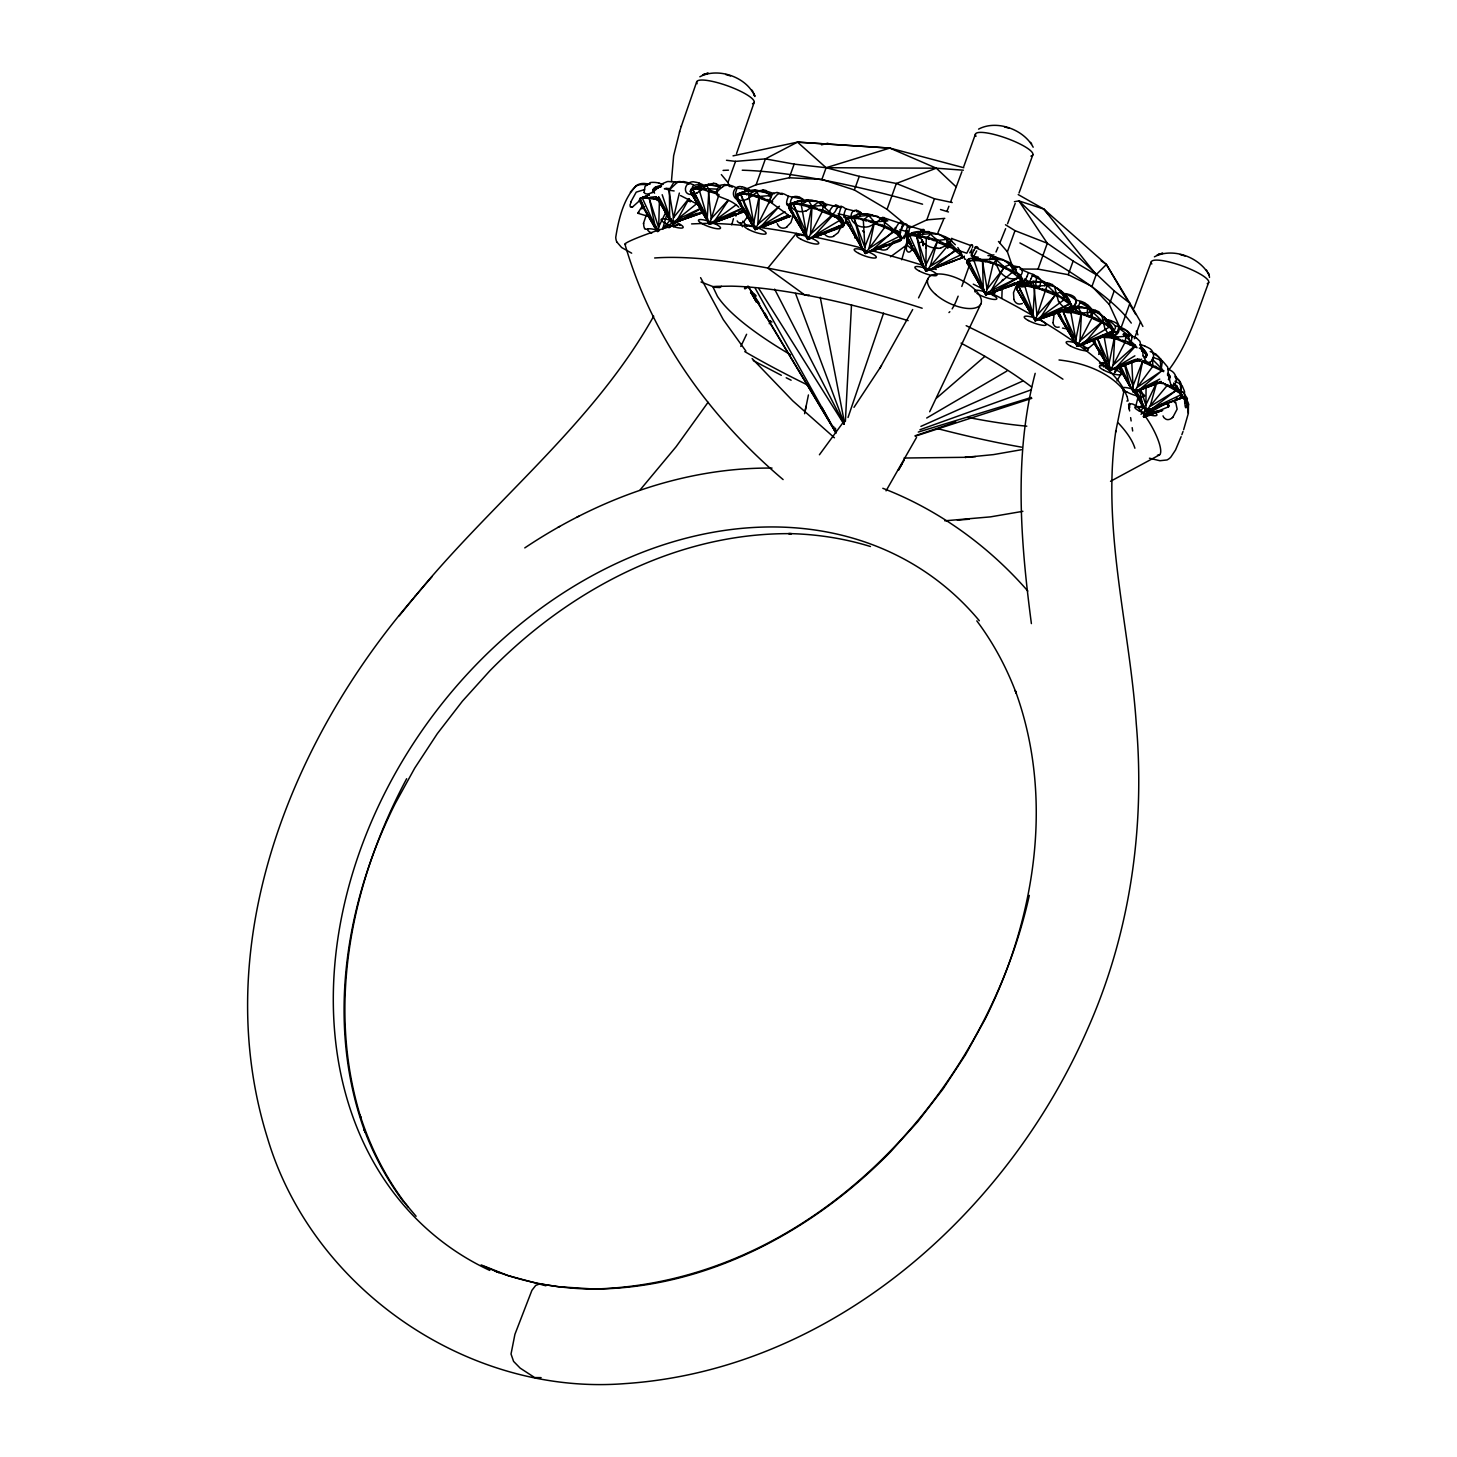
<?xml version="1.0" encoding="UTF-8"?>
<svg xmlns="http://www.w3.org/2000/svg" width="1457" height="1457" viewBox="0 0 1457 1457"><rect width="100%" height="100%" fill="white"/><g stroke="black" fill="none" stroke-linecap="round" stroke-linejoin="round"><path stroke-width="1.5" d="M639.477 200.338L640.333 198.279L649.403 194.856L640.06 198.462L642.792 204.508L639.641 200.939L640.333 198.279M657.763 231.736L642.573 198.626L643.156 197.005L659.456 199.299L658.582 231.335M1146.058 387.435L1145.894 411.129L1181.791 397.87L1181.299 393.263L1173.705 383.045M1184.668 402.205L1184.523 391.35L1182.192 385.85A16.847 15.717 -14.9 0 0 1178.695 383.136M671.477 180.868L673.644 155.68L679.691 131.494M923.01 244.849L923.137 245.687M962.44 256.25L960.036 258.763M1188.329 413.296L1188.457 404.7M859.32 241.953L861.67 247.872L846.226 220.99L846.626 218.75L848.812 217.22L872.324 215.035L887.823 220.881L874.51 221.919L854.913 217.148L854.312 218.769L861.706 246.87L865.239 253.427L899.042 241.461L901.227 239.913L901.628 237.673L897.639 231.08L899.88 234.777L899.279 236.398L865.239 253.427L845.989 220.644L846.626 218.75M1040.589 281.747C1039.988 292.912 1033.705 287.302 1036.473 279.143A10.764 5.282 -64.1 0 0 1036.127 277.304L1034.525 275.063A40.596 20.143 -62.8 0 0 1031.046 273.716L1020.537 269.326M1169.552 377.308L1167.549 375.105L1168.132 373.484L1169.88 376.38L1168.368 379.53M908.44 238.274L908.294 240.532M1176.127 398.216L1178.695 399.309L1182.21 395.375M951.913 238.402L948.052 244.703L940.639 248M1001.833 298.357L1002.216 287.193M772.01 194.455L755.254 189.774L759.37 196.422L757.859 224.342L755.09 229.55L736.24 198.116C741.067 187.589 763.432 200.902 772.301 202.505L772.647 201.576M788.656 206.074L789.749 203.853L798.709 200.793L805.411 201.485L807.888 199.664L812.023 206.311L810.511 234.231L807.743 239.44L788.874 207.987C792.171 198.607 809.436 208.588 817.013 209.207C824.899 214.015 842.838 216.401 843.075 226.837L807.743 239.44L788.874 207.987L789.457 206.366C799.857 196.804 814.918 199.299 826.483 205.055M1113.64 331.304L1112.547 333.562L1109.742 334.054L1110.07 333.107C1112.11 333.307 1114.587 331.65 1113.403 329.409C1106.664 315.44 1092.222 307.973 1077.342 306.407L1081.495 313.055L1079.965 340.956L1077.197 346.165L1058.347 314.73L1058.274 312.344M1111.545 332.997L1114.714 337.168L1113.184 365.088L1110.398 370.278L1092.677 340.738L1110.398 370.278L1141.687 359.169M744.891 211.192L743.525 210.664L742.943 212.285L709.486 224.178L691.911 194.364C686.01 186.041 702.493 186.277 706.59 185.057L708.922 189.72L707.282 217.603L709.486 224.178L745.365 210.828M1016.003 287.794L1031.265 314.53L1018.534 286.118L1019.117 284.497L1032.339 281.638L1034.707 286.319L1033.049 314.202L1035.253 320.777L1068.709 308.866L1071.132 307.409L1071.095 305.296L1060.095 297.155L1039.533 288.941L1027.13 286.1L1016.931 286.282L1016.494 288.759L1035.253 320.777L1070.913 307.063C1071.478 294.715 1053.466 284.461 1042.32 282.075C1038.094 281.984 1014.036 279.835 1017.332 288.759L1017.004 289.706M1105.517 365.124L1106.264 360.644M1180.68 388.509L1180.206 382.699A10.782 10.235 -32.6 0 0 1179.168 380.35L1175.799 376.835A41.634 39.412 -29.1 0 0 1174.998 376.216M1180.625 389.729L1180.698 392.37M845.37 421.528L851.507 304.768M792.899 216.364L790.896 222.539L786.871 226.727M643.357 223.704L646.38 214.798M854.53 234.777L855.095 238.147L857.499 237.837M1077.524 342.759L1077.197 346.165L1112.547 333.562L1113.13 331.941L1103.732 316.861M755.436 226.145L755.09 229.55L791.024 216.11M1060.751 310.359L1077.251 307.482L1086.831 308.174L1092.805 312.144L1091.694 318.427L1079.965 340.956L1105.663 318.737L1109.542 325.658L1113.403 329.409L1112.82 331.03L1084.154 343.998L1108.158 334.454L1077.197 346.165L1058.347 314.73L1058.474 312.672L1058.128 313.619M1131.962 337.296C1128.665 356.929 1131.634 332.925 1126.006 336.276L1124.913 342.541L1113.184 365.088L1135.331 345.345L1123.019 334.29M770.334 198.626L770.68 195.529L764.725 191.559C756.183 191.796 741.631 188.973 736.022 196.203M826.647 205.656L823.332 205.401L822.222 211.684L810.511 234.231L832.657 214.489L817.359 201.448C808.872 201.303 795.176 199.5 789.166 205.473L803.9 232.993L793.555 204.581L794.138 202.96L798.709 200.793M1132.253 388.363L1145.894 411.129L1152.742 408.233L1175.617 390.84L1176.637 385.686L1173.941 383.756M978.048 257.015L968.796 258.763L966.574 262.424L985.806 294.842L1020.155 282.713L1022.377 279.07L1019.408 274.189L1022.249 280.054L1016.403 282.785M1168.805 406.248L1167.276 403.152L1168.459 407.195L1168.933 405.265M654.575 193.162C649.786 189.064 657.781 185.13 661.587 185.804M907.857 238.511L901.737 259.783M908.531 234.267L909.569 227.911L926.834 219.88L944.773 218.368M808.435 394.956L804.592 413.715M854.913 217.148L857.372 214.325L867.115 213.76L874.51 221.919L868.973 248.637L865.239 253.427L863.345 220.408L868.645 215.49L877.515 216.292L899.88 234.777M1163.924 370.734L1142.798 360.626L1137.243 387.343L1133.51 392.133L1118.721 367.128M805.011 411.584L806.085 406.212M758.787 198.043L753.688 223.103L755.09 229.55L781.972 219.315M811.44 207.932L806.34 232.974L807.743 239.44L838.686 227.729C846.936 228.057 844.332 218.951 838.795 215.581M1060.496 311.07L1066.706 311.051L1080.912 314.676L1075.794 339.718L1077.197 346.165L1108.959 327.279L1109.542 325.658L1102.129 321.232L1092.805 312.144L1081.495 313.055L1063.574 309.685L1062.991 311.306L1073.354 339.718L1058.62 312.199L1059.203 310.578M1101.929 335.565L1114.131 338.789L1108.996 363.831L1110.398 370.278L1114.915 368.129M907.82 243.465C902.903 252.316 911.736 256.541 912.683 245.486M971.783 248.965L971.236 255.521A1.912 1.748 6.2 0 0 972.347 256.541L972.402 256.651A1.912 1.621 67.6 0 0 973.695 256.487L976.7 250.895M656.178 196.695L672.151 223.467L702.401 212.795L672.151 223.467L679.344 193.071M1020.738 281.092L1020.155 282.713L985.806 294.842L993 264.427L997.317 257.725M1059.02 359.97C1083.134 362.629 1108.704 371.754 1124.057 390.512L1115.643 432.073L1115.843 430.744C1101.492 529.018 1129.685 626.182 1136.278 723.838C1145.257 827.54 1130.067 933.646 1087.632 1028.988C1007.097 1213.808 831.546 1369.962 624.579 1383.64C467.788 1395.933 312.126 1288.644 267.451 1137.935C207.932 947.068 289.542 741.067 415.518 595.877L399.236 615.801M1135.622 407.086L1137.589 398.872M1029.316 895.399C984.331 1098.141 807.251 1284.983 591.323 1289.081M841.144 226.6L838.176 232.665L833.55 236.198M1035.18 373.338C1013.653 455.185 1020.501 540.711 1031.392 623.596M630.772 202.031L636.217 192.142L644.559 189.574M673.717 222.065L662.753 228.785L667.324 212.467M955.337 244.721L949.363 239.075L937.579 240.441L930.094 266.522L925.96 271.129L907.911 240.806C903.832 223.923 947.615 233.594 952.295 241.716M1116.973 380.878L1122.6 371.061M731.724 224.797L733.454 218.714M1150.648 413.005L1150.283 414.152M736.532 153.622L754.161 102.354M1169.497 378.62L1170.117 376.744L1167.968 373.192M681.239 126.449L696.701 81.811M897.567 230.953L901.847 238.037L901.1 239.585L896.856 240.551M679.49 132.113L681.421 125.812M692.494 192.743L691.911 194.364L709.486 224.178L718.993 194.582L703.622 189.792L695.717 188.864L691.164 189.683L690.399 191.523M1019.208 290.635L1017.678 290.963L1035.253 320.777L1047.164 285.372L1053.52 286.009L1061.443 291.855L1070.167 302.4L1069.565 304.021L1042.32 318.409L1072.097 307.627A6.101 3.952 -58.7 0 0 1075.357 303.329C1081.695 298.885 1055.123 290.671 1070.057 294.733A34.786 23.494 -63.2 0 1 1072.771 295.88C1078.617 298.667 1076.322 307.427 1070.458 308.356M950.711 240.733L951.075 239.604M950.656 240.897L950.219 242.208M825.482 205.656L825.809 204.69M1013.89 267.942L1013.398 269.399M1013.945 267.778L1014.272 266.795M825.372 205.983L824.99 207.113M885.856 219.916L885.036 222.356M769.533 194.473L769.861 193.49M949.29 245.195L951.002 245.158M769.423 194.801L769.041 195.93M1064.867 294.004L1064.029 296.463M1105.808 321.196L1106.264 319.884M848.029 417.485L883.598 313.073M1140.157 344.635C1141.195 347.768 1151.285 354.852 1144.474 357.165M1113.13 332.724L1113.603 330.52M1146.331 356.054L1145.748 357.675L1146.823 354.634M1183.63 429.724L1188.329 413.369L1187.309 405.501M736.514 194.783L736.04 196.986M789.166 204.672L788.674 206.876M969.287 265.648L961.802 286.464M975.425 134.153L963.824 166.389M1151.249 261.859L1134.074 308.046M1183.011 431.491L1181.846 434.714M781.881 193.38A42.144 24.569 -79.4 0 1 785.45 194.655L788.401 196.258L787.272 199.372A6.101 3.497 -79.1 0 0 786.835 204.763L790.495 205.437M841.053 206.348A41.907 18.304 -76.4 0 1 843.676 207.422L845.807 208.843L844.696 211.957A6.101 2.604 -76.2 0 0 843.876 217.275L848.757 218.441M903.722 224.852L905.507 223.832A42.016 9.908 -73.3 0 1 906.891 224.524L907.82 225.507L906.782 228.767A6.101 1.366 -73.1 0 0 905.471 233.976M911.408 235.105L912.118 233.156L914.923 233.994M978.121 248.601A12.202 2.568 -63.2 0 0 977.137 247.289L976.937 246.816A45.167 6.265 -68.5 0 0 976.099 246.688L973.822 250.313M1034.98 275.792L1032.303 275.428L1031.174 278.542M656.725 230.534L639.477 200.083L640.934 197.97M640.005 201.849L640.352 200.902M640.679 198.68L641.9 197.551M641.135 201.43L640.552 203.051L654.867 227.674L651.17 219.442M641.59 203.634L641.936 202.705M641.554 198.48L644.413 197.26M644.085 198.188L645.979 197.387M645.724 198.097L647.837 197.405M639.477 200.083L655.268 226.782L649.385 198.935L649.968 197.314L655.814 196.677M652.918 191.049L653.628 188.663M653.064 190.066L654.229 188.099M653.282 191.45L653.392 189.119M653.883 189.046L655.14 187.407L660.768 186.332M653.847 192.142L653.628 190.503M647.509 198.334L652.026 197.988M654.557 189.028L656.069 187.498L660.731 187.079M655.741 188.427L657.326 187.461M651.68 198.917L654.302 198.553M658.892 187.334L657.071 188.172M654.047 199.263L656.797 198.99M666.924 188.317L664.356 188.736L669.437 188.499L669.619 216.856L672.151 223.467L697.557 202.978M690.964 189.337L690.254 191.195L705.498 217.931L692.785 189.519L693.368 187.898L708.302 184.529L720.268 186.806M690.727 192.16L690.727 190.576M691.893 189.446L692.239 188.499M699.178 183.163C710.615 187.68 692.385 181.469 692.275 187.953A6.101 5.081 -89.8 0 0 691.838 190.011M694.169 189.028L708.302 184.529M697.375 189.046L697.703 188.117M701.327 189.519L701.673 188.572L717.208 189.1M705.953 190.412L706.299 189.465M711.052 191.687L711.38 190.74L708.922 189.72M713.748 192.342L716.735 192.36M729.629 186.605L727.917 182.526L735.53 161.381L765.417 158.886L794.156 164.131L826.119 167.719L936.305 168.192L963.35 170.196M741.595 186.769A35.387 25.079 -73.4 0 1 744.8 187.571L749.535 189.792L737.133 188.172L736.022 191.286A6.101 4.28 -82.8 0 0 735.894 196.713M746.075 190.903L741.504 193.071L740.921 194.692L751.247 223.103L736.24 198.116L736.823 196.495L746.075 190.903L755.254 189.774L752.759 191.596L746.075 190.903L737.115 193.963L736.532 195.584L755.09 229.55L785.032 211.757M737.369 194.856L737.716 193.908M738.881 200.501L736.368 196.058M739.591 194.4L739.919 193.453M737.843 199.409L737.278 197.66M742.724 194.4L743.052 193.453L749.317 193.927L759.37 196.422L770.68 195.529M746.658 194.837L746.986 193.89M738.608 212.066L743.525 210.664M744.09 211.666L744.418 210.737M751.211 195.693L751.539 194.746M744.6 189.756L756.128 184.729L765.417 158.886L797.489 142.13L889.845 148.086L963.824 167.737M756.256 196.932L756.602 196.003M761.61 198.534L761.938 197.606L759.37 196.422M764.36 199.336L770.152 200.174L757.859 224.342L779.422 206.22L761.337 226.126L788.619 215.254L762.047 227.383L786.033 217.84M767.019 200.41L767.365 199.482M756.128 184.729L789.257 177.754L794.156 164.131M756.219 301.781L751.357 291.728M756.329 301.635L751.703 293.932L752.286 292.311L756.037 295.698M755.709 296.627L753.214 293.604M790.022 204.745L790.368 203.798M791.533 210.373L789.02 205.947M790.477 209.28L789.931 207.55M792.226 204.29L792.572 203.343M788.893 217.148L790.168 216.055L787.618 217.439L789.148 216.437M795.358 204.29L795.704 203.343L801.969 203.816L812.023 206.311L823.332 205.401M799.292 204.709L799.638 203.78M803.845 205.564L804.191 204.636M808.908 206.821L809.254 205.892M789.257 177.754L821.894 179.411L826.119 167.719L889.845 148.086L936.305 168.192L955.919 186.678M814.244 208.424L814.59 207.477L812.023 206.311M817.013 209.207L822.804 210.063L832.657 214.489L843.949 222.684L843.366 224.305L814.7 237.272L838.686 227.729L839.268 226.108M819.672 210.3L820 209.371M824.953 212.394L825.299 211.465M829.907 214.616L830.235 213.687M834.333 216.893L834.661 215.946M838.066 219.115L838.394 218.186M840.088 218.914L838.139 215.472L840.088 218.914L839.505 220.535L807.743 239.44M840.962 221.227L841.308 220.298M840.27 227.328L840.616 226.381M909.569 227.911L887.04 209.316L854.385 189.975L859.284 176.352L896.346 183.473L934.447 198.735L952.204 202.541M841.545 227.037L843.658 225.216M842.911 223.121L843.239 222.174M842.474 226.873L842.82 225.926M843.822 224.724L844.168 223.795M843.676 225.999L844.186 224.578M848.812 217.22L848.229 218.841L861.706 246.87L845.989 220.644L847.009 218.368M846.28 219.697L847.737 217.858M846.626 221.646L846.553 220.043M847.409 218.787L849.868 217.366M848.557 222.284L847.974 223.904L849.231 224.542M849.54 218.313L850.997 218.113L850.597 216.656L838.139 213.724M850.997 218.113L852.946 217.33M852.6 218.259L856.807 217.73M856.479 218.677L858.974 218.204M858.719 218.914L861.36 218.568M861.014 219.497L866.023 220.717L866.35 219.77M866.023 220.717L868.955 220.644M901.3 238.62C894.216 229.605 881.722 226.472 871.341 222.284L871.687 221.355M876.768 224.159L874.51 221.919M879.482 225.052L877.096 223.212M887.04 209.316L896.346 183.473L936.305 168.192M882.068 226.236L882.414 225.289L885.073 226.054L893.979 230.57L895.399 227.401M887.058 228.458L887.386 227.511M891.52 230.716L891.866 229.787M885.291 245.122L871.887 251.387L901.264 239.658L871.942 250.385L893.979 230.57M895.308 232.956L895.654 232.009M898.277 235.069L898.605 234.122M892.941 241.552L898.313 240.369M900.299 236.981L900.645 236.052M899.625 239.84L897.967 241.297M900.116 240.824L900.444 239.877M900.845 240.296L901.628 237.673M905.963 234.796L907.092 231.699L899.88 229.623M906.819 238.092L907.675 236.016M907.001 238.675L907.401 236.198L918.821 231.882L928.746 231.572C936.541 243.41 951.403 244.339 961.347 253.263L961.584 258.035M914.85 248.965L922.208 265.411L906.819 237.819L908.276 235.706M907.365 239.585L907.256 237.965M908.021 236.416L909.223 235.287M907.711 238.657L907.911 240.806L911.517 243.428M908.949 241.388L908.494 239.185M911.335 235.287L930.987 233.594L939.474 234.431L946.668 239.312L956.229 249.22L932.79 268.234L925.96 271.129L909.915 236.362L910.516 234.741L911.791 234.996M908.895 236.216L913.357 235.123M913.102 235.834L915.215 235.142M906.819 237.819L922.609 264.518L916.763 236.671L918.821 231.882L921.917 232.082M914.869 236.07L919.057 236.671L921.243 229.477M926.834 219.88L934.447 198.735M919.057 236.671L926.834 237.054L937.579 240.441M921.425 236.999L924.175 236.726M923.829 237.673L929.02 239.057L929.347 238.11M929.02 239.057L931.988 239.039M962.002 256.086L951.967 248.127L936.997 242.062L934.738 239.822M939.801 242.736L940.129 241.789M944.992 244.885L945.32 243.938M949.745 247.107L950.091 246.178M953.953 249.384L954.28 248.437M957.395 251.569L957.741 250.64M959.963 253.609L960.309 252.662M961.547 255.412L961.893 254.465M960.983 258.344L961.93 257.106M967.284 260.038L966.701 261.422C983.439 257.579 1011.887 267.414 1021.667 281.438M967.539 260.402L967.885 259.455M968.231 264.537L967.047 260.475M972.311 271.567L981.818 288.705L968.213 260.384L968.796 258.763M967.503 263.535L967.284 261.878M969.397 259.801L969.743 258.854M972.22 259.637L972.548 258.69M975.88 259.911L976.226 258.964C990.104 261.131 1007.169 254.574 1016.166 269.6M980.251 260.621L980.597 259.692M993.601 256.487L1002.926 259.565L1010.757 265.192L1013.435 271.348L985.806 294.842L983.275 288.231L982.528 261.495L983.111 259.856L993.583 262.806M985.169 261.75L985.497 260.803M990.432 263.225L990.778 262.296M995.823 265.01L996.151 264.063L1004.219 266.85L1013.435 271.348L1019.809 275.628L1022.377 279.07M1001.178 267.032L1001.505 266.103M1012.67 267.105L1007.388 251.788L1015.001 230.643L1005.476 224.76M1010.757 265.192L1019.809 275.628L1019.226 277.267L991.088 290.817L1004.219 266.85L1011.194 264.227L1011.668 267.123L1015.984 269.982M1006.259 269.217L1006.605 268.288M1010.903 271.494L1011.231 270.547M1014.892 273.734L1015.219 272.805M1018.097 275.901L1018.425 274.954M1016.166 288.122L1016.713 285.936M1020.392 277.868L1020.72 276.921M1017.642 286.027L1017.988 285.08M1017.969 282.64L1019.554 281.675M1021.667 279.58L1022.013 278.651M1019.918 285.608L1034.051 281.11M1021.084 282.002L1021.412 281.074M1023.124 285.627L1023.451 284.698M1027.076 276.411L1028.205 273.279M1038.185 281.602L1032.357 281.638L1025.491 284.534L1024.908 286.155L1033.049 314.202L1018.534 286.118M1027.13 286.1L1027.458 285.171L1034.707 286.319L1047.164 285.372L1055.851 293.749L1070.167 302.4M1031.756 286.993L1032.084 286.064M1020.064 269.053L1038.021 269.108L1047.31 243.264L1018.862 200.884L1014.4 201.703M1036.838 288.286L1037.184 287.339L1034.707 286.319M1039.533 288.941L1045.361 289.542L1055.851 293.749L1061.443 291.855L1064.539 298.248L1063.956 299.869L1035.253 320.777M1042.192 289.907L1042.538 288.96M1047.601 291.801L1047.947 290.872M1052.865 293.913L1053.211 292.966M1069.565 304.021L1040.863 316.934L1055.851 293.749M1057.782 296.135L1058.128 295.206M1038.021 269.108L1068.218 274.681L1073.135 261.058L1047.31 243.264L1015.001 230.643M1062.171 298.412L1062.499 297.465M1061.006 317.116L1058.929 313.109M1059.949 316.023L1059.385 314.293M1061.661 311.015L1062.007 310.086M1065.814 300.616L1066.16 299.687M1064.739 307.718L1064.393 308.647L1068.709 308.866M1064.794 311.015L1065.14 310.068M1068.637 302.71L1068.983 301.763M1067.58 308.665L1067.926 307.737M1070.513 304.586L1070.84 303.639M1068.728 311.434L1069.056 310.505M1069.857 308.247L1070.203 307.318M1071.696 305.223L1071.186 306.935M1082.077 307.281L1077.269 307.5L1071.405 310.56L1070.822 312.18L1075.794 339.718L1062.991 311.306M1073.335 312.308L1073.663 311.361M1084.846 303.129L1087.177 305.751A10.782 7.176 -60 0 1 1087.796 307.773C1085.756 315.805 1091.311 321.87 1091.329 310.359A10.873 7.431 -56 0 0 1090.692 307.828L1087.723 304.841A42.034 28.175 -58.7 0 0 1083.698 303.238L1079.965 302.327L1078.854 305.442A6.101 4.134 -58.4 0 1 1075.503 309.667L1081.731 313.528M1078.399 313.565L1078.726 312.618M1101.091 260.73L1106.409 264.482L1129.903 303.256L1120.597 329.1L1109.305 304.513L1091.967 286.392L1096.174 274.681L1106.409 264.482L1043.777 209.061L1018.206 194.582M1080.912 314.676L1084.063 314.22L1081.495 313.055M1083.735 315.167L1092.276 316.806L1102.129 321.232M1113.275 331.449C1108.577 323.035 1094.262 321.232 1089.49 316.114M1094.426 319.138L1094.772 318.209M1099.379 321.36L1099.725 320.431M1109.305 304.513L1114.204 290.89L1018.862 200.884L1043.777 209.061L1048.293 214.124M1103.805 323.636L1104.151 322.689M1107.539 325.858L1107.866 324.929M1106.537 336.421L1106.883 335.492L1114.714 337.168L1126.006 336.276M1110.416 327.952L1110.744 327.005M1112.347 329.847L1112.693 328.9M1111.946 333.598L1112.274 332.651M1111.6 337.678L1111.946 336.749M1111.381 320.759C1099.671 317.28 1119.176 324.11 1114.787 329.1A6.101 4.662 -54.2 0 1 1111.254 333.198L1110.671 332.815M1132.016 337.277A10.873 8.615 -50.7 0 0 1131.087 334.636L1127.591 331.285A42.162 33.037 -54 0 0 1122.928 329.246L1118.648 327.971L1117.537 331.103A6.101 4.826 -53.6 0 1 1113.949 335.165L1118.375 338.479M1114.131 338.789L1116.936 339.281L1117.282 338.352L1114.714 337.168M1119.704 340.082L1125.496 340.92L1135.331 345.345L1137.025 347.749L1116.936 339.281M1122.364 341.175L1122.691 340.228M1127.645 343.269L1127.991 342.322M1134.402 338.698L1140.485 321.778L1129.903 303.256L1114.204 290.89M1132.599 345.491L1132.927 344.544M1163.597 371.662L1137.243 359.351M1146.477 355.581L1139.829 344.58M1144.765 352.922L1143.964 351.137M1145.566 353.96L1145.02 352.212M1145.147 357.712L1145.493 356.783M1146.022 355.162L1146.604 353.541L1141.541 347.549L1141.705 351.319M1146.349 356.838L1146.841 355.417M1145.056 362.866L1145.384 361.937M1150.356 364.942L1150.684 364.013M1155.328 367.164L1155.674 366.235M1159.808 369.441L1160.136 368.494M1161.666 370.916L1162.249 369.295L1152.669 359.606L1152.778 366.399L1137.243 387.343L1161.666 370.916L1140.194 389.092L1133.51 392.133L1120.324 365.561M1184.796 398.052L1178.804 392.498L1162.65 382.936L1176.2 389.219L1181.299 393.263L1180.716 394.902L1152.742 408.233L1181.791 397.87L1152.341 409.107L1162.103 404.063M1164.908 384.848L1165.254 383.92M1168.55 375.687L1168.896 374.74M1169.097 379.002L1169.88 376.38M1167.84 384.703L1145.894 411.129L1136.223 390.44M1169.716 387.125L1170.062 386.178M1173.923 389.383L1174.251 388.436M1168.223 405.811L1168.569 404.864M1177.365 391.569L1177.693 390.64M1177.438 399.054L1177.784 398.125M1179.933 393.609L1180.261 392.68M1179.97 398.763L1180.297 397.834M1181.955 396.085L1181.846 394.465M1181.536 398.034L1182.392 395.958M835.844 205.109A40.577 17.739 -76.3 0 1 838.922 206.275L840.853 207.531L839.942 210.81A6.101 2.823 -76.3 0 0 839.196 216.146L831.528 214.27M850.178 217.821L850.597 216.656M900.244 222.284A41.616 9.835 -73.2 0 1 901.919 223.14L902.885 224.178L901.756 227.292A6.101 1.621 -73.2 0 0 900.517 232.555L892.066 230.024M971.819 244.74A44.985 6.229 -68.4 0 0 971.145 244.74L966.774 253.227L954.936 249.311M1032.886 154.697L1019.026 193.016M1208.709 282.403C1197.363 312.144 1188.584 343.761 1169.115 369.513M961.893 171.689L950.729 201.631M1151.904 360.48L1152.614 358.549M1070.221 309.485L1070.95 307.573M1126.097 337.35L1126.771 335.602M748.352 192.889L749.335 190.321M1015.183 203.47L1007.552 223.777M1044.596 285.736L1045.325 283.824M1089.545 312.089L1090.51 309.54M1181.117 436.681L1175.526 450.013L1170.845 457.079A13.24 12.785 53.8 0 1 1167.002 459.957L1159.918 460.722L1149.446 458.226M923.319 233.721L924.321 231.153M990.286 258.363L991.361 255.558M990.56 257.634L989.685 259.856M1029.097 282.239L1028.66 283.35M802.516 200.319L801.824 202.086A6.028 4.244 -80.6 0 0 801.368 203.233M860.905 213.232L859.903 215.8A5.992 3.624 -78 0 0 859.648 216.255M873.927 223.54L864.748 247.18L854.312 218.769M1142.215 362.247L1133 385.886L1133.51 392.133L1161.047 382.463M958.141 296.172L956.12 301.125A13.24 1.858 -68.4 0 1 954.189 305.387L952.149 308.866M947.123 210.81L948.908 206.293M1005.64 228.658L999.921 242.773M943.571 219.515L937.907 232.738M1105.389 328.881A14.952 8.742 86.5 0 0 1114.623 335.62C1120.36 333.671 1120.797 324.82 1115.079 322.434A36.461 27.865 -60.1 0 0 1111.29 320.941M996.005 251.988L997.99 247.362M769.26 323.745L770.571 320.704M748.024 216.164L743.762 221.81M980.852 303.93L929.675 411.748M740.793 346.456L746.603 334.272M665.922 211.957L658.528 227.237L649.385 198.935M936.997 242.062L925.887 264.992L925.96 271.129L954.681 260.839M928.036 278.578L918.547 297.884M1054.34 312.836L1053.047 322.58M1186.453 407.14L1187.364 398.453L1182.702 391.733M951.53 238.474L969.998 245.231M912.683 309.521L879.846 368.33M893.76 242.499L887.24 249.092M406.649 778.712C351.975 881.03 325.658 1004.784 360.881 1117.81L360.025 1115.079C370.643 1148.28 386.706 1179.788 408.288 1207.197M916.544 437.41L886.056 490.845M653.701 316.151C593.199 424.315 492.794 501.099 415.354 596.059L432.11 576.517M688.961 198.972L677.45 219.442L701.582 207.841M1140.795 411.439L1143.927 405.847M1099.926 350.299L1098.705 354.397L1100.927 352.849M904.269 459.957L898.368 470.247L902.247 463.508M1150.065 414.644L1148.99 415.7L1148.189 414.626M902.539 226.564C900.062 235.815 891.83 232.792 897.749 224.724A10.782 2.623 -74.3 0 1 898.696 223.358L900.226 222.375M881.485 365.634L853.984 407.341M728.263 200.556L715.096 220.353L709.486 224.178M1116.39 368.038L1114.441 372.482M1180.953 392.388L1181.354 384.83A10.873 10.29 -22.5 0 0 1180.17 381.916L1175.981 377.818M708.066 402.278L676.139 446.68L640.242 489.771M819.417 454.766L843.02 422.585M992.964 295.534L996.989 290.052M1169.825 377.673L1168.714 378.583M836.555 208.697C833.513 217.603 825.336 215.217 832.111 207.185A10.782 4.772 -77.5 0 1 833.422 205.947L835.826 205.2M1116.681 367.619L1117.883 366.199M688.633 198.826L673.462 217.73L668.854 190.12L666.577 189.246M1003.636 268.47L987.118 289.105L982.528 261.495M1139.174 408.434L1141.942 404.991M809.072 294.915A3.624 2.113 -79.4 0 1 808.325 295.571L804.464 294.769L767.803 268.143L796.305 233.375A337.769 73.105 19.8 0 1 805.339 235.123M721.361 286.3L720.796 286.92A3.643 3.533 53.8 0 1 719.685 287.557L714.713 287.284L701.036 282.002M662.753 228.785L671.349 218.696M638.931 212.431L638.002 213.305L649.603 216.783M832.074 216.11L813.971 236.016L843.366 224.305M1083.389 344.18L1101.547 322.853M1134.748 346.966L1116.645 366.854L1110.398 370.278M727.954 200.41L711.253 218.605L708.339 191.341M1055.269 295.37L1037.02 315.204L1034.124 287.94M641.79 208.916L644.085 206.839A10.782 10.163 -28.5 0 1 644.595 206.493M1173.067 416.884L1177.129 409.162L1175.635 401.986M949.837 311.725L948.962 312.563M722.435 187.006C706.627 198.935 726.096 194.51 738.808 207.204M1095.209 342.541L1088.434 348.296M1017.569 285.281L1016.221 286.665A10.181 7.74 -76.6 0 0 1015.802 287.047L1013.507 292.675L1013.908 299.286M1119.796 366.891L1114.678 372.591M630.335 192.269L635.143 186.769A12.202 11.674 31 0 1 642.1 184.511L646.052 184.602A45.149 43.619 54.3 0 1 647.637 184.875M1109.633 367.128L1108.522 368.02M1173.868 385.431C1178.331 381.097 1176.2 373.138 1170.845 370.552A35.678 33.42 -46.2 0 0 1167.676 368.985M936.978 397.743L984.877 356.364M725.094 217.894L724.129 217.876M930.987 233.594L926.251 238.675L925.887 264.992L916.763 236.671M636.29 185.968C624.288 197.15 618.679 218.204 615.746 237.327A13.24 12.785 53.8 0 0 616.803 242.026M699.852 76.784C718.064 67.004 747.095 77.112 754.835 96.526L753.815 93.23L754.69 95.725M978.576 129.127C996.643 119.438 1023.743 129.363 1033.177 147.212M1154.399 256.833C1172.466 247.144 1199.566 257.069 1209 274.918L1208.363 273.279L1209 274.918M1140.995 414.28L1146.022 410.164M1103.514 366.909L1107.065 364.123M929.111 268.653L925.96 271.129L921.935 261.55M994.621 290.344L991.434 292.821L1014.546 283.04M680.984 218.969L677.778 221.464L697.065 213.305M1149.081 408.652L1145.894 411.129L1140.886 399.692M668.963 227.82L677.76 221.136M736.422 204.599L715.096 220.353L741.777 208.369M890.537 256.778L906.819 244.867L915.233 252.225M653.392 191.741L663.062 183.382L667.251 181.615A14.188 11.893 -87.7 0 1 668.563 181.506L671.695 181.815M632.557 206.949L640.352 199.991M893.396 232.191L868.973 248.637L884.49 227.674L884.381 220.899M865.239 253.427L874.874 248.692M1133.51 392.133L1137.116 389.784M524.775 547.905C597.552 499.223 683.715 467.278 772.028 468.079M955.646 250.841L930.094 266.522L947.305 246.342L946.668 239.312L944.409 236.763M1175.617 390.84L1150.047 406.503L1156.913 382.044L1145.821 404.973L1140.594 388.8M744.472 288.286L748.133 286.082M1134.876 355.818L1116.645 366.854L1135.531 359.333M926.707 418.013L1006.896 371.061M697.047 193.071L708.357 184.219L713.493 183.436M701.837 208.06L679.235 220.99L704.022 210.992M1019.226 277.267L992.873 292.347L1021.794 280.691M1143.199 416.411L1163.924 404.554M1159.572 454.857L1110.525 481.302M1150.192 362.083C1155.583 358.932 1154.199 350.317 1148.681 347.968A35.314 30.834 -53.6 0 0 1144.965 346.274M744.855 288.905L748.57 286.81L835.954 432.729L835.462 428.249M576.917 517.199L578.684 516.27M558.013 527.343L559.652 526.469M741.868 208.478L716.571 221.828L745.474 210.609M1071.405 310.56L1077.269 307.5M942.151 264.081L932.389 269.126L961.857 257.871L932.79 268.234L960.764 254.884L961.347 253.263L957.85 247.581M1159.736 379.111L1140.194 389.092L1161.138 381.424M1124.057 390.512L1122.782 390.895M1143.672 414.116L1163.797 404.445M673.444 226.691L677.432 224.779M1063.574 309.685L1066.633 308.247M747.15 199.427L758.605 190.94L763.086 190.047M1157.386 382.044L1140.139 390.094L1161.138 381.716M714.786 222.138L724.694 217.639M728.664 215.836L734.601 213.141M1040.553 318.737L1048.475 315.131M1052.446 313.328L1058.383 310.614M1137.844 358.859L1117.355 368.111L1139.374 359.369M920.915 426.373L1022.559 381.133M846.572 219.024L855.569 215.108M1143.763 416.593L1157.259 410.874M1143.563 416.902L1168.35 406.885M1083.425 342.741L1112.82 331.03M541.112 1377.63L534.664 1377.557L520.149 1368.105L513.592 1361.403L511.025 1354.027L514.922 1334.321L531.914 1290.319L535.721 1285.42L539.782 1283.89L558.723 1286.75L594.201 1289.044M653.501 189.428L660.804 186.66M806.249 210.937L818.106 202.359L821.001 201.649A35.35 15.699 -80 0 1 823.059 201.995M1022.377 303.475L1021.193 303.857A8.961 6.975 -74 0 1 1013.799 299.359M690.837 189.574L699.961 186.259L703.895 186.678M1022.067 284.188L1025.728 282.858L1031.629 283.478M1116.936 367.383L1139.338 359.314M919.913 429.76L1031.337 389.784M1099.908 365.197L1106.337 362.884M1143.636 417.084L1162.504 410.4M1144.146 416.866L1162.613 410.364M915.105 435.77L955.901 422.02M915.306 436.171L1031.811 398.326M918.274 432.073L1031.374 397.451M650.405 182.708L644.996 186.423L644.158 192.288M821.511 144.862L827.904 143.223M733.035 155.863L797.489 142.13L889.845 148.086M1021.339 449.739L993.51 454.602L965.153 457.371L966.173 457.298L904.068 458.026M1022.887 511.316L990.487 516.871L944.81 520.823M1099.434 363.194L1106.154 362.083M919.494 242.518L923.428 242.026M923.483 232.191L926.106 231.882M950.019 243.119L947.378 243.428L950.492 245.65M1126.826 401.039L1128.064 400.912L1127.226 397.087M1026.402 281.911L1029.298 281.711L1024.289 279.015M640.06 198.462L644.012 198.061M740.611 211.301L742.141 211.156M957.395 520.149L969.051 519.22M965.153 457.371L975.662 456.606M691.583 223.904L705.133 223.395A337.842 73.123 19.8 0 1 754.161 226.709M759.989 190.667L755.163 190.867L749.317 193.927L748.734 195.548L753.688 223.103L740.921 194.692M812.624 200.556L807.815 200.756L801.969 203.816L801.386 205.437L806.34 232.974L793.555 204.581M1112.092 331.54L1118.466 332.014M712.418 185.003L706.59 185.057L716.534 185.494L719.758 187.68M882.723 217.312L874.582 223.977L868.973 226.582A15.699 13.514 -21.5 0 1 853.602 222.375C849.777 219.151 850.05 209.935 856.334 210.245M776.909 192.543L773.849 193.162A10.782 6.338 -80.6 0 0 772.265 194.327L769.332 201.303L787.855 214.78M1032.357 281.638L1042.32 282.075L1047.164 285.372M724.548 184.565L720.887 185.094A10.782 7.686 -84.6 0 0 719.066 186.223L715.551 192.998M1112.401 331.759L1118.138 332.16M1092.805 312.144L1097.758 312.508L1105.663 318.737L1100.745 314.676M987.937 255.576L991.725 255.867L1004.219 266.85M857.372 214.325L867.115 213.76L872.324 215.035M841.035 206.402L838.176 207.113A10.873 4.571 -74.3 0 0 836.573 208.879M655.14 187.407L656.069 187.498M668.854 190.12L674.136 190.958M1019.226 282.603L1020.155 282.713M781.881 193.435L778.202 193.981A10.873 6.174 -77.1 0 0 776.29 195.62L771.736 200.993L769.551 201.485M735.912 196.695L737.461 196.895M993.984 254.92L991.743 254.993L974.933 247.18M726.497 160.288L735.53 161.381M729.065 185.094L724.675 185.531A10.873 7.576 -80.4 0 0 722.472 187.097M741.595 186.733C735.548 184.984 731.05 192.779 734.656 197.496A14.971 10.29 -42 0 0 747.131 199.227M1019.117 284.497L1020.264 284.661M1062.517 328.116L1067.726 328.936M693.368 187.898L694.515 188.08M741.795 212.085L742.943 212.285M774.377 193.69L766.4 191.086M1112.128 330.812L1115.297 331.413M788.401 196.258L802.971 199.135L799.857 197.369M1076.504 300.215L1080.256 301.107A40.468 27.1 -58.6 0 1 1084.9 303.038M1017.514 266.631L1014.454 266.249L1017.077 267.578M841.053 207.677L825.992 204.144L823.005 202.286M659.11 183.218L663.154 184.383M845.807 208.843L854.385 210.974M917.345 235.051L921.68 236.289M794.138 202.96L795.704 203.343M741.504 193.071L743.052 193.453M856.297 211.465L858.228 211.957M859.193 212.194L861.105 212.704L858.082 210.791A34.112 15.244 -67.9 0 0 856.279 210.427M1115.916 325.986L1120.196 327.224M859.284 176.352L826.119 167.719L797.489 142.13M1049.623 283.405L1045.78 282.658L1032.303 275.428M870.466 546.521C843.967 538.307 816.321 534.118 788.619 533.59L791.497 533.663C676.795 532.442 568.321 590.431 489.588 671.076L462.434 701.145L437.3 733.691L414.753 768.076L395.248 803.463C344.999 903.722 325.767 1024.872 365.051 1132.125L364.086 1129.375C373.812 1155.201 386.961 1179.751 403.534 1201.825M902.885 224.178L884.253 217.913M976.226 258.964L974.405 258.435L973.822 260.056L983.275 288.231L968.213 260.384M907.911 225.635L921.389 229.66M905.525 233.903L910.752 235.451M1009.246 128.289L1004.401 126.832M1185.069 255.995L1180.225 254.538M730.503 75.946L725.677 74.489M908.13 320.613L896.838 317.262A292.766 63.361 19.8 0 0 804.464 294.769A292.547 63.325 19.8 0 0 731.195 286.155L716.498 286.373A129.564 28.047 19.8 0 0 712.855 286.683L717.409 296.263A292.821 63.379 19.8 0 0 790.605 354.798M918.11 237.673L920.223 238.311M922.427 229.987L924.521 230.625L923.72 229.532A41.106 8.906 -60.2 0 0 922.481 229.477M923.119 265.393L913.994 262.624A337.769 73.105 19.8 0 0 872.889 250.95M1153.052 357.384L1159.717 359.788M932.298 268.252L936.25 269.509M1025.491 284.534L1027.458 285.171M1140.303 344.435L1145.038 346.129M701.673 188.572L699.724 187.953L699.141 189.574L707.282 217.603L692.785 189.519M821.894 179.411L854.385 189.975M1037.184 287.339L1039.788 288.231M711.38 190.74L714.003 191.632M1095.7 310.305L1090.71 308.993L1079.965 302.327M882.815 488.295C938.49 509.713 988.684 546.12 1027.804 591.014M1159.717 382.717L1162.395 383.646M879.737 224.342L882.414 225.289M868.7 221.355L871.341 222.284M1136.988 360.061L1139.629 361.008M716.498 184.238L720.559 185.968M1104.625 334.673L1106.883 335.492M1132.49 336.093L1127.208 334.418L1118.648 327.971M931.733 239.749L934.411 240.769M814.59 207.477L817.268 208.497M1084.063 314.22L1086.74 315.24M761.938 197.606L764.615 198.626M1117.282 338.352L1119.959 339.372M686.903 183.363L689.052 184.219M1123.693 333.744L1129.157 335.911M1086.485 315.95L1089.144 317.043M656.451 199.937L658.874 200.92M484.289 1266.479L499.095 1272.653L494.56 1270.868C525.558 1282.597 558.614 1288.498 591.724 1289.099L588.847 1289.026C703.531 1290.246 812.004 1232.258 890.737 1151.613L917.892 1121.544L943.025 1088.998L965.59 1054.613L985.078 1019.226C1035.344 918.966 1054.577 797.835 1015.274 690.563L1016.239 693.313C1006.532 667.488 993.383 642.938 976.809 620.864M481.138 1264.913L508.038 1275.603L545.883 1285.784M693.405 184.839L689.252 183.163A43.018 36.134 89.6 0 0 683.679 181.597L678.507 182.034A10.891 9.07 -86.6 0 0 676.012 183.546L669.346 189.902L673.353 183.108A10.764 9.07 87.8 0 1 675.429 181.979L679.727 181.506A40.577 34.112 89.8 0 1 685.519 182.908M730.54 186.35L732.306 187.188M631.664 253.172L621.647 247.526L616.894 242.062M1143.618 352.066L1142.161 351.392L1139.939 341.357L1136.405 337.915M971.655 255.157L982.164 260.093M781.116 193.817L782.354 194.455M973.276 284.17L982.255 288.595M1068.218 274.681L1091.967 286.392M1019.554 267.323L1021.066 268.379A14.188 7.103 -61.3 0 1 1021.612 268.999M983.366 289.142L984.458 289.688M786.215 377.764L791.133 380.222M988.848 291.91L992.108 293.567A337.878 73.123 19.8 0 1 1032.685 315.604M781.334 375.305L753.269 360.589M680.492 195.548L697.448 204.217M1020.738 279.125L1024.18 280.91A6.101 2.878 -62.9 0 0 1027.039 276.411M737.133 188.172L733.472 186.441A42.034 29.832 -83.2 0 0 729.083 185.057M751.703 293.932L752.887 294.551M691.911 194.364L694.424 195.875M1028.205 283.022L1034.215 286.209M1165.8 403.48L1166.948 404.081M688.469 199.318L690.436 200.429A39.813 38.447 54.1 0 1 691.255 200.92M1139.283 348.059L1142.743 349.771L1143.053 356.236M688.305 200.665L689.835 201.558A39.612 38.264 54.3 0 1 690.345 201.867M1073.135 261.058L1096.174 274.681L1043.777 209.061M1069.948 306.352L1071.387 307.208M1098.596 311.598L1101.838 315.349L1105.025 329.282M1052.373 284.497L1054.668 287.175L1058.529 301.654M1157.277 355.781L1161.156 359.497M1060.66 293.167L1066.87 297.301L1071.824 305.569M1180.917 396.614L1181.609 397.124A14.005 13.568 55.1 0 1 1187.728 405.392M799.183 235.469L796.305 233.375A337.842 73.123 19.8 0 0 762.157 227.766M1156.13 354.47L1159.244 357.675A10.782 9.398 -49 0 1 1160.191 359.915L1161.138 369.641L1162.212 362.265A10.873 9.562 -42.5 0 0 1161.174 359.478M1057.308 288.304L1061.443 291.855L1061.097 290.599M834.442 437.792L792.827 400.912L752.103 358.549M1011.431 265.666L1015.911 269.618M783.101 479.572C709.923 417.576 651.789 336.949 624.944 244.211M693.423 194.036L694.679 195.165M909.295 240.441L910.425 241.552M1144.419 360.626L1145.493 361.7M1167.458 373.994L1170.117 376.744M1172.102 384.976L1176.2 389.219M1093.151 340.155L1095.409 342.614M897.876 233.921L901.847 238.037M742.688 221.173L747.186 226.29M998.464 241.48L1007.388 251.788M1108.322 323.418L1113.403 329.409M843.949 222.684L838.868 216.692L840.78 220.098M405.21 1203.391L416.101 1216.267M721.342 174.585L727.917 182.526M745.875 351.046L723.237 319.575L700.58 277.65M748.406 287.102L759.571 303.803M1206.396 270.073L1207.489 271.658M1030.573 142.367L1031.665 143.952M751.848 90.024L752.941 91.609M999.502 271.312L996.388 264.646L995.586 256.687A25.133 5.846 -54.5 0 0 992.09 258.781M823.988 233.193L824.735 234.286A9.525 8.196 -61.8 0 0 833.586 236.38M758.824 288.595L843.931 424.114M1021.594 269.035C1024.162 273.497 1019.135 278.487 1014.691 278.742A17.229 14.206 70.5 0 1 1013.143 278.888A19.014 15.608 71.8 0 1 1001.378 273.315M754.216 296.864L835.954 432.729L833.513 426.373M1118.739 366.854L1129.958 385.577L1124.258 363.94M974.697 275.227L985.806 294.842M1133.546 389.256L1142.561 404.518L1139.392 389.511M1106.409 264.482L1127.882 301.053M1130.14 304.914L1135.786 314.53M1118.339 366.29L1129.922 386.579L1126.789 378.674M751.102 292.675L756.565 302.218M1141.541 347.549L1143.454 350.955M1132.271 387.671L1142.161 405.392L1136.642 393.062M755.291 288.395L835.954 432.729L821.766 407.122M1176.637 385.686L1182.374 396.249M1163.542 416.957L1163.014 415.882M658.855 196.986L669.619 216.856L662.188 194.728M1093.934 340.264L1106.555 363.849L1097.686 339.481M655.577 225.671L657.562 229.386M1098.378 348.241L1107.284 365.106L1106.282 361.081M1065.158 324.11L1074.064 340.974L1072.589 334.964M795.704 217.384L804.61 234.249L803.627 230.242M743.07 207.495L751.958 224.36L750.482 218.35M740.375 222.702L742.451 226.727M774.614 289.142L844.095 424.005M764.98 313.146L767.056 317.171M1140.485 321.778L1142.889 326.441M658.455 197.114L668.18 217.33L657.581 198.279L672.151 223.467M1030.154 310.286L1031.866 314.093M764.16 313.255L765.872 317.061M705.243 215.6L706.955 219.406M1098.032 339.481L1108.996 363.831L1104.042 336.294M637.765 213.214L642.592 205.656A10.873 10.418 -29.6 0 1 643.047 205.237M777.255 223.668L778.093 225.361A9.598 7.394 -67.3 0 0 786.962 227.073M912.118 233.156L912.574 234.377M907.092 231.699L907.547 232.901M1040.243 279.453L1038.185 276.903A43.018 21.363 -63 0 0 1034.962 275.828M982 286.228L983.621 290.234M795.522 293.422L844.35 423.914M1125.533 365.58L1133 385.886L1131.725 361.354M1127.008 396.377L1123.857 389.256A337.878 73.123 19.8 0 0 1040.098 319.957M768.822 203.415L768.586 202.45M1066.87 297.301L1067.835 301.271M922.864 243.829L922.354 239.84M1209.237 275.774L1209.51 277.431M820.236 297.246L844.277 421.583M656.652 198.972L656.397 197.46M919.549 235.67L922.918 242.372A17.284 15.645 -1.9 0 0 924.958 244.175M1128.574 404.245L1129.612 410.929M1130.632 417.613L1131.142 420.964M1132.162 427.648L1132.672 430.981M1169.224 380.077L1167.64 367.037L1162.905 361.427A34.003 28.739 -33.1 0 0 1159.572 360.025M735.912 216.091L735.658 213.633M1129.375 336.421L1129.12 334.782A10.782 8.414 -55.6 0 0 1128.319 332.67L1125.551 329.737A40.705 31.872 -53.9 0 0 1120.178 327.26M1129.503 403.298L1129.63 407.741M1128.956 408.834A29.286 7.522 60.3 0 1 1149.482 422.639A29.286 7.522 60.3 0 1 1157.477 455.149M625.69 244.43A29.286 2.295 -19.2 0 1 651.498 232.519A29.286 2.295 -19.2 0 1 679.927 225.507M1151.831 263.99A30.506 6.611 19.8 0 1 1181.645 265.72A30.506 6.611 19.8 0 1 1207.252 283.678M976.008 136.284A30.506 6.611 19.8 0 1 1006.55 138.269A30.506 6.611 19.8 0 1 1030.919 156.136M697.138 83.723A30.506 6.611 19.8 0 1 727.826 85.927A30.506 6.611 19.8 0 1 752.468 103.72M489.771 1270.413A413.023 323.308 -54 0 1 434.095 713.894A413.023 323.308 -54 0 1 979.323 620.737M654.648 257.98A367.182 79.479 19.8 0 1 767.602 267.997M767.821 268.143A362.92 78.551 19.8 0 1 922.172 308.228M808.435 385.413A362.957 78.551 19.8 0 1 744.782 351.611M1021.648 447.172A362.957 78.551 19.8 0 1 937.762 428.668M966.173 325.676A362.957 78.551 19.8 0 1 1062.954 379.184M1118.375 423.076A362.957 78.551 19.8 0 1 1134.894 448.228M814.536 236.999A337.769 73.105 19.8 0 1 862.835 248.327M753.797 294.897A337.878 73.123 19.8 0 1 750.519 292.766M1026.803 426.173A292.821 63.379 19.8 0 1 968.067 417.412M961.055 343.142A292.821 63.379 19.8 0 1 1031.592 386.979M723.091 170.414A328.171 71.029 19.8 0 1 728.5 170.178M742.25 170.214A328.171 71.029 19.8 0 1 922.572 204.199M940.493 209.517A328.171 71.029 19.8 0 1 948.489 211.975M1019.918 242.955A328.189 71.029 19.8 0 1 1131.288 323.09M1136.278 331.121A328.189 71.029 19.8 0 1 1137.899 334.855M839.305 216.073A34.076 16.082 -74.2 0 1 840.598 218.04M799.711 197.26A36.498 20.289 -70.3 0 0 796.852 196.476C790.641 195.22 788.565 204.071 792.244 207.896A14.934 11.783 -33.6 0 0 806.213 210.773M791.133 211.484A18.212 9.288 -82.3 0 1 787.909 203.761M887.313 249.256A8.851 8.36 -58.3 0 1 878.917 248.491M882.669 217.749A35.587 10.673 -78.1 0 1 884.326 217.585M850.068 225.471A18.212 6.538 -79.2 0 1 845.26 215.727M920.824 231.153A16.847 3.715 -67.7 0 1 922.226 229.805M937.78 248.182A19.196 17.52 -4.7 0 1 924.995 244.157M940.657 248.072A17.32 15.736 -6 0 1 937.798 248.382M950.091 242.263A5.883 1.038 -68.6 0 1 948.598 245.814M948.252 247.417A6.374 1.002 -67.2 0 1 947.669 248.273M922.718 235.214A6.047 2.349 -74 0 1 923.246 233.63M907.62 230.552A18.231 2.805 -76.1 0 0 908.931 240.241A6.101 1.584 -74.1 0 0 909.332 239.713M1001.323 273.388A17.265 13.933 70.6 0 1 999.575 271.239M1017.478 266.758A41.251 19.852 -73.6 0 1 1019.59 267.196M973.75 250.349A6.047 0.911 -68.3 0 1 971.673 255.03M970.125 260.803A19.105 4.189 -71.3 0 1 967.922 259.892M1049.422 283.751A35.788 19.323 -52.1 0 1 1052.3 284.607M1063.974 307.063A15.645 11.019 80.4 0 1 1058.82 301.362M1063.92 307.336A15.772 11.62 83.9 0 0 1065.304 307.973A15.572 11.456 83.5 0 0 1070.458 308.356M1031.119 278.542A6.101 3.096 -62.7 0 1 1028.205 282.986M1028.351 284.534A18.249 10.363 -66.1 0 1 1016.44 283.332M1095.573 310.505A35.405 23.458 -49.5 0 1 1098.542 311.671M1059.221 327.06A9.598 6.265 -70.7 0 1 1052.919 322.671M1075.74 310.778A18.212 13.332 -62.2 0 1 1061.479 309.594M1132.362 336.33A36.534 28.685 -41.6 0 1 1136.314 338.024M1150.192 362.174A14.952 6.593 -89 0 1 1143.454 355.654M1088.452 348.023A9.616 4.899 -68.5 0 1 1083.261 344.307M1114.186 336.039A18.212 15.226 -57.8 0 1 1103.678 337.132M1170.699 383.81A15.626 4.498 -85.7 0 1 1169.589 379.294M1171.046 385.103A15.863 5.099 -82.8 0 1 1170.572 384.411M1173.887 385.103A15.681 5.063 -82.5 0 1 1170.991 385.413M1108.613 367.583A8.942 3.078 -66.2 0 1 1105.335 365.306M1174.998 381.279A41.106 36.698 -3 0 1 1177.711 382.699M1184.851 403.352A17.284 1.949 -83 0 1 1184.851 401.458M1185.962 407.76A19.178 2.495 -81.7 0 1 1184.978 402.952M1186.49 406.776A17.32 2.44 -82.3 0 1 1185.998 407.468M1178.294 389.256A32.691 32.163 31.9 0 1 1182.519 391.969M1173.213 400.894A25.133 21.837 54.9 0 1 1174.925 402.678M1173.104 417.048A17.265 8.432 -75.9 0 1 1171.555 418.305M1171.555 418.378A19.014 9.052 -74.4 0 1 1164.525 418.123A17.229 7.995 -74.9 0 1 1163.797 417.522M647.728 228.785A15.626 5.755 -63.4 0 1 645.105 229.077A15.863 6.01 -67 0 1 644.54 228.585M644.65 228.385A15.681 5.937 -67.4 0 1 643.703 223.358M632.684 206.675A17.284 3.369 -61.3 0 1 631.81 207.185M631.864 207.058A19.178 3.861 -62.9 0 1 630.153 204.217M630.644 203.488A17.32 3.734 -62.7 0 1 631.027 201.74M650.387 182.526A25.115 24.077 -70.4 0 1 659.129 183.127M644.103 192.342A17.247 7.012 -52.1 0 0 644.85 193.271A19.014 7.686 -53.8 0 0 652.244 192.288M653.337 191.978A17.229 6.72 -53.7 0 1 652.117 192.743M671.713 181.451A41.27 33.857 73.2 0 1 675.483 182.398M689.27 199.154A6.101 5.391 86.3 0 1 688.542 200.538M743.762 221.846A10.035 6.447 -69.8 0 1 743.361 222.138M743.38 222.32A8.869 5.537 -67.9 0 1 737.169 220.918M699.178 183.127A35.806 29.049 -73.9 0 0 694.971 182.089C689.179 180.213 683.187 186.878 686.211 192.269A15.645 8.815 -47.6 0 0 697.065 192.816M713.493 183.236A34.749 24.423 -87.8 0 1 716.571 183.855M696.082 197.551A18.249 14.351 86.8 0 1 693.241 192.907M763.104 189.938A36.48 22.146 -84.1 0 1 766.291 190.648M741.194 203.47A18.212 11.747 -86.1 0 1 736.823 195.985M776.927 192.451A40.705 23.749 -79.3 0 1 781.098 193.854M793.428 212.74A18.231 11.164 -67.4 0 1 791.315 212.631M724.566 184.474A40.468 28.739 -83 0 1 729.101 185.786M1175.107 377.254A42.016 39.794 -29.4 0 1 1175.999 377.782M1150.229 351.556A40.577 35.423 -46.7 0 1 1156.184 354.397M1153.197 353.76A41.907 36.589 -46.9 0 1 1157.295 355.727M1140.102 360.298A18.212 16.664 -50.6 0 1 1137.28 360.717M1111.636 334.728A18.212 14.752 -71.4 0 1 1104.88 336.221M1103.477 335.656A18.231 13.404 -40.4 0 1 1102.494 335.529M1072.097 307.627A18.212 12.822 -51.9 0 1 1061.17 309.394M1040.316 279.38A10.891 5.573 -60.7 0 1 1040.699 281.675M1024.18 280.873A18.231 9.835 -57.4 0 1 1014.017 283.423M912.574 234.395A54.947 12.967 -73.4 0 1 912.792 235.069M908.13 240.806A10.855 2.222 -74.5 0 1 907.638 243.629M907.511 232.993A42.872 10.126 -73.2 0 1 908.185 235.269M902.502 226.891A10.873 2.349 -71.4 0 1 903.668 225.125M904.706 235.051A18.249 3.315 -68.7 0 1 900.462 232.646M905.999 234.868A6.101 1.366 -73.1 0 1 903.996 238.675M847.136 221.865A18.212 7.048 -71.4 0 1 839.159 216.182M971.819 245.304A14.005 1.949 -67.7 0 1 972.493 247.563M964.334 256.086A19.378 3.661 -63.9 0 1 961.656 258.089M965.718 259.255A19.068 3.333 -78.5 0 1 964.079 256.669M971.455 250.349A19.433 1.876 -58 0 1 969.725 252.808M649.968 184.329A44.985 43.437 54.1 0 0 647.181 183.782L645.925 183.637A14.005 13.495 52.3 0 0 636.108 185.676M658.801 199.973A19.105 18.814 46.9 0 1 656.706 197.751M1184.905 397.925A12.202 12.038 40.6 0 1 1188.712 404.664M1180.971 395.047A45.167 43.601 54.1 0 1 1181.645 395.503M651.734 233.156A11.711 2.532 19.8 0 1 648.183 228.931A11.711 2.532 19.8 0 1 658.728 230.752M769.715 321.214A11.711 2.532 19.8 0 1 771.973 322.052M975.316 292.11A11.711 2.532 19.8 0 1 986.917 292.547A11.711 2.532 19.8 0 1 995.368 299.45A11.711 2.532 19.8 0 1 976.809 293.331M1003.108 279.416A12.421 5.318 35.7 0 1 1002.179 280.254M923.155 245.505A9.98 3.205 -13.8 0 1 923.082 244.612M922.955 242.882A16.828 1.075 83.8 0 1 922.773 241.971M926.397 247.526A12.421 4.152 30.5 0 1 926.124 247.18M926.215 248.364A16.428 3.624 46.8 0 1 925.705 247.508M864.128 232.246A10.764 4.407 8.5 0 1 862.58 230.771M1077.342 306.407L1074.865 308.21L1068.163 307.518L1077.342 306.407M703.658 74.544L702.547 74.963L705.898 73.742L703.658 74.544M1158.206 254.593L1157.113 255.011L1160.446 253.791L1158.206 254.593M706.955 73.524L704.66 74.107L708.302 73.196L706.955 73.524M1161.502 253.573L1159.207 254.155L1162.868 253.245L1161.502 253.573M935.594 294.423A29.286 13.022 25.7 0 0 980.597 304.386A29.286 13.022 25.7 0 0 947.123 274.954A29.286 13.022 25.7 0 0 935.594 294.423M748.479 229.441A11.711 2.532 19.8 0 0 766.072 233.612A11.711 2.532 19.8 0 0 750.756 225.598A11.711 2.532 19.8 0 0 748.479 229.441M702.638 223.959A11.711 2.532 19.8 0 0 720.432 228.312A11.711 2.532 19.8 0 0 705.388 220.298A11.711 2.532 19.8 0 0 702.638 223.959M665.339 223.267A11.711 2.532 19.8 0 0 683.096 227.583A11.711 2.532 19.8 0 0 668.016 219.57A11.711 2.532 19.8 0 0 665.339 223.267M1139.338 411.038A11.711 2.532 19.8 0 0 1156.894 415.172A11.711 2.532 19.8 0 0 1141.468 407.14A11.711 2.532 19.8 0 0 1139.338 411.038M1127.081 392.133A11.711 2.532 19.8 0 0 1144.51 396.158A11.711 2.532 19.8 0 0 1128.92 388.127A11.711 2.532 19.8 0 0 1127.081 392.133M1103.787 370.169A11.711 2.532 19.8 0 0 1121.38 374.358A11.711 2.532 19.8 0 0 1106.063 366.326A11.711 2.532 19.8 0 0 1103.787 370.169M1070.567 346.056A11.711 2.532 19.8 0 0 1088.179 350.226A11.711 2.532 19.8 0 0 1072.844 342.213A11.711 2.532 19.8 0 0 1070.567 346.056M1028.405 320.54A11.711 2.532 19.8 0 0 1046.181 324.893A11.711 2.532 19.8 0 0 1031.155 316.879A11.711 2.532 19.8 0 0 1028.405 320.54M919.385 271.057A11.711 2.532 19.8 0 0 936.942 275.173A11.711 2.532 19.8 0 0 921.516 267.159A11.711 2.532 19.8 0 0 919.385 271.057M858.829 253.427A11.711 2.532 19.8 0 0 876.258 257.452A11.711 2.532 19.8 0 0 860.668 249.42A11.711 2.532 19.8 0 0 858.829 253.427M801.113 239.33A11.711 2.532 19.8 0 0 818.725 243.501A11.711 2.532 19.8 0 0 803.39 235.488A11.711 2.532 19.8 0 0 801.113 239.33"/></g></svg>
